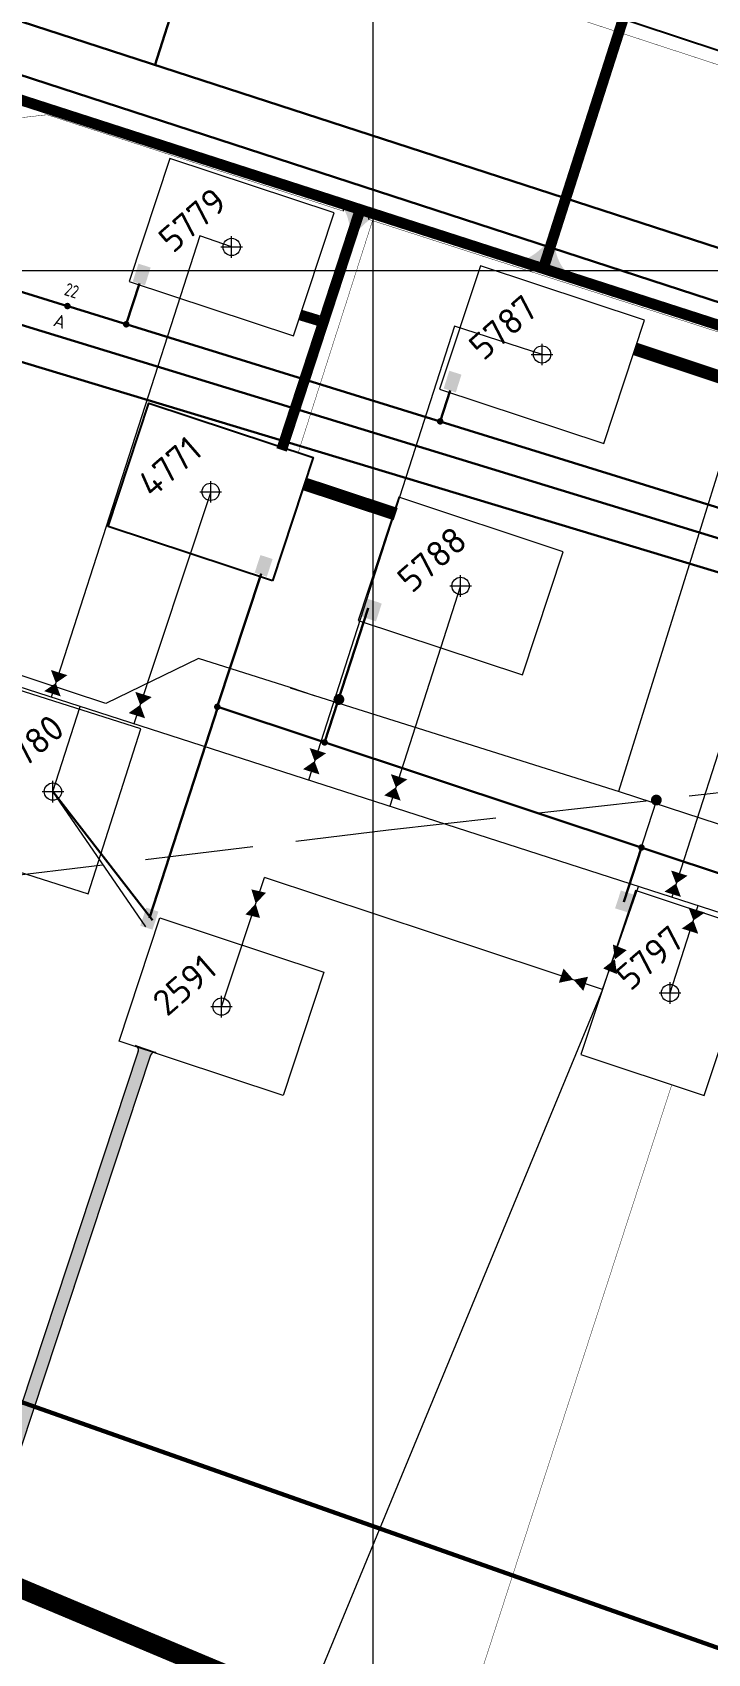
# Model space of a CAD drawing. Header units: millimetres. Extents: x 519 to 9564855, y -810 to 5021775.
# Drawn here: x 9529843 to 9530155, y 5001361 to 5002110 of the extents above; entities that cross this region are included whole.
import ezdxf

# ---------------------------------------------------------------- set-up
doc = ezdxf.new("R2010")
doc.units = ezdxf.units.MM
doc.header["$LTSCALE"] = 2
doc.header["$MEASUREMENT"] = 0
doc.header["$PDMODE"] = 2
doc.header["$PDSIZE"] = 5
for name, pattern in [('92051501$0$GROUND1', [60, 50, -10]), ('92051501$0$GROUND2', [35, 25, -10]), ('ACAD_ISO04W100', [30, 24, -3, 0, -3]), ('DASHED2', [9.525, 6.35, -3.175])]:
    doc.linetypes.add(name, pattern=pattern)
for name, color, linetype in [('160 скважин на 2012 г. подъездные дороги', 40, 'Continuous'), ('160 скважин на 2012 год', 7, 'Continuous'), ('164 скв. на 2011 год (измененные)', 121, 'Continuous'), ('Existing roads', 41, 'Continuous'), ('Future Roads', 44, 'Continuous'), ('GRID_PULKOVO', 7, 'Continuous'), ('OilColl&Flowlines', 3, 'Continuous'), ('ROAD_FIELD', 255, '92051501$0$GROUND2'), ('ROAD_GROUND', 9, 'Continuous'), ('Stage 9.Frame&Text', 7, 'Continuous')]:
    doc.layers.add(name, color=color, linetype=linetype)
for name, color, linetype, lineweight in [('160 скважин на 2012 год - Электрика', 192, 'Continuous', 30), ('160 скважин на2012 год.Выкидные линии', 5, 'Continuous', 30), ('severniy kollektor', 3, 'ACAD_ISO04W100', 30), ('WELLS(drilled after 2000y)', 6, 'Continuous', 40), ('Нефтепровод', 94, 'g5_122_n', 30), ('Электро', 1, 'Continuous', 30), ('Электроснаб', 1, 'Continuous', 18), ('Электроснабжене', 1, 'Continuous', 18)]:
    doc.layers.add(name, color=color, linetype=linetype, lineweight=lineweight)
doc.styles.add('92051501$0$STANDARD', font='simplex.shx')
doc.styles.add('Elect', font='isocpeur.ttf')
doc.styles.add('GeoApp', font='', dxfattribs={"height": 1})
doc.styles.get("Standard").update_dxf_attribs({"font": 'isocpeur.ttf', "width": 0.5})
doc.styles.get('GeoApp').set_extended_font_data('D431', italic=True)
doc.linetypes.add('CAB', pattern='A,0.7,-0.43403,["K",Standard,S=0.9,R=0,X=-0.4,Y=-0.3],-0.8', length=1.93403)
doc.linetypes.add('g5_122_n', pattern='A,1,-1,1.5,-0.3,["Н",GeoApp,S=1,R=0,X=0,Y=-0.5],-1.5,1.5,-1,4,-1,4,-1,3', length=20.8)
doc.linetypes.add('GAS_LINE', pattern='A,0.5,-0.2,["G",92051501$0$STANDARD,S=0.1,R=0,X=-0.1,Y=-0.05],-0.05', length=0.75)
doc.linetypes.add('WTR_LINE', pattern='A,0.5,-0.2,["W",92051501$0$STANDARD,S=0.1,R=0,X=-0.1,Y=-0.05],-0.05', length=0.75)

# ---------------------------------------------------------------- blocks, each defined once
blk = doc.blocks.new('92051501$0$VALVE')
at = {"layer": 'OilColl&Flowlines'}
for points in [[(-5.97, -3.45), (-5.97, 3.45), (0, 0)], [(5.97, -3.45), (0, 0), (5.97, 3.45)]]:
    blk.add_solid(points, dxfattribs=at)
blk = doc.blocks.new('92051501$0$WELLPAD')
at = {"flags": 128}
blk.add_lwpolyline([(40, -30), (-40, -30), (-40, 30), (40, 30)], close=True, dxfattribs=at)

msp = doc.modelspace()

# ---------------------------------------------------------------- hatches: boundary and pattern name
at = {"layer": '160 скважин на 2012 год - Электрика', "lineweight": 0, "ltscale": 7.5}
for points in [[(9530004.13314, 5001845.92788), (9529998.51076, 5001847.75393), (9529995.84863, 5001839.55729), (9530001.471, 5001837.73124)], [(9530120.44735, 5001711.40269), (9530114.82498, 5001713.22875), (9530112.16284, 5001705.03211), (9530117.78521, 5001703.20605)], [(9529900.7241, 5001703.36668), (9529895.10173, 5001705.19274), (9529892.43959, 5001696.9961), (9529898.06196, 5001695.17004)]]:
    msp.add_hatch(color=1, dxfattribs=at).paths.add_polyline_path(points)
at = {"layer": 'Existing roads', "lineweight": 0}
h = msp.add_hatch(color=256, dxfattribs=at)
edge = h.paths.add_edge_path()
edge.add_line((9529993.91798, 5002019.13997), (9529989.17195, 5002020.73181))
edge.add_arc((9529968.76908, 5002018.00389), 20.58442, 367.61544673, 401.50735806)
edge.add_line((9529984.18415, 5002031.64552), (9530002.34382, 5002025.63682))
edge.add_arc((9530013.98177, 5002001.83121), 26.4981, 476.05282574, 499.21610864)
h = msp.add_hatch(color=256, dxfattribs=at)
edge = h.paths.add_edge_path()
edge.add_line((9530079.62844, 5002011.91621), (9530084.37447, 5002010.32436))
edge.add_arc((9530104.77733, 5002013.05228), 20.58442, 187.61544673, 221.50735806)
edge.add_line((9530089.36226, 5001999.41065), (9530071.2026, 5002005.41936))
edge.add_arc((9530059.56464, 5002029.22497), 26.4981, 296.05282574, 319.21610865)
msp.add_hatch(color=256, dxfattribs=at).paths.add_polyline_path([(9529897.16266, 5001637.15905, -0.414213562), (9529899.68969, 5001638.42954), (9529890.19589, 5001641.57086, -0.414213562), (9529891.46639, 5001639.04384), (9529815.66403, 5001409.95194, -0.438958986), (9529804.92947, 5001405.10678), (9529824.48001, 5001395.98771, -0.369199811), (9529820.5482, 5001405.61279)])
at = {"layer": 'Электро', "ltscale": 0.5}
for points in [[(9529897.22877, 5002001.28275), (9529891.59665, 5002003.07851), (9529888.97867, 5001994.86766), (9529894.61079, 5001993.07189)], [(9530041.02341, 5001951.78725), (9530035.39129, 5001953.58302), (9530032.77331, 5001945.37216), (9530038.40543, 5001943.5764)]]:
    msp.add_hatch(color=256, dxfattribs=at).paths.add_polyline_path(points)
at = {"layer": 'Электро', "ltscale": 7.5}
for points in [[(9529953.63648, 5001866.54297), (9529948.01411, 5001868.36903), (9529945.35197, 5001860.17239), (9529950.97434, 5001858.34633)], [(9530003.20523, 5001846.30874), (9529997.58286, 5001848.1348), (9529994.92072, 5001839.93815), (9530000.54309, 5001838.1121)], [(9530120.39348, 5001711.48405), (9530114.7711, 5001713.31011), (9530112.10897, 5001705.11347), (9530117.73134, 5001703.28741)], [(9529900.82458, 5001703.53578), (9529895.20221, 5001705.36184), (9529892.54007, 5001697.1652), (9529898.16244, 5001695.33914)]]:
    msp.add_hatch(color=256, dxfattribs=at).paths.add_polyline_path(points)
at = {"layer": 'Электроснаб', "linetype": 'ByBlock', "lineweight": 0, "ltscale": 0.5}
for points in [[(9529897.22877, 5002001.28275), (9529891.59665, 5002003.07851), (9529888.97867, 5001994.86766), (9529894.61079, 5001993.07189)], [(9530041.02341, 5001951.78725), (9530035.39129, 5001953.58302), (9530032.77331, 5001945.37216), (9530038.40543, 5001943.5764)]]:
    msp.add_hatch(color=1, dxfattribs=at).paths.add_polyline_path(points)
at = {"layer": 'Электроснаб', "linetype": 'ByBlock', "lineweight": 0, "ltscale": 7.5}
for points in [[(9529953.63648, 5001866.54297), (9529948.01411, 5001868.36903), (9529945.35197, 5001860.17239), (9529950.97434, 5001858.34633)], [(9530003.20523, 5001846.30874), (9529997.58286, 5001848.1348), (9529994.92072, 5001839.93815), (9530000.54309, 5001838.1121)], [(9530120.39348, 5001711.48405), (9530114.7711, 5001713.31011), (9530112.10897, 5001705.11347), (9530117.73134, 5001703.28741)], [(9529900.82458, 5001703.53578), (9529895.20221, 5001705.36184), (9529892.54007, 5001697.1652), (9529898.16244, 5001695.33914)]]:
    msp.add_hatch(color=1, dxfattribs=at).paths.add_polyline_path(points)
at = {"layer": 'Электроснабжене', "linetype": 'ByBlock', "lineweight": 0, "ltscale": 0.5}
for points in [[(9529897.22877, 5002001.28275), (9529891.59665, 5002003.07851), (9529888.97867, 5001994.86766), (9529894.61079, 5001993.07189)], [(9530041.02341, 5001951.78725), (9530035.39129, 5001953.58302), (9530032.77331, 5001945.37216), (9530038.40543, 5001943.5764)]]:
    msp.add_hatch(color=1, dxfattribs=at).paths.add_polyline_path(points)
at = {"layer": 'Электроснабжене', "linetype": 'ByBlock', "lineweight": 0, "ltscale": 7.5}
for points in [[(9529953.63648, 5001866.54297), (9529948.01411, 5001868.36903), (9529945.35197, 5001860.17239), (9529950.97434, 5001858.34633)], [(9530003.20523, 5001846.30874), (9529997.58286, 5001848.1348), (9529994.92072, 5001839.93815), (9530000.54309, 5001838.1121)], [(9530120.39348, 5001711.48405), (9530114.7711, 5001713.31011), (9530112.10897, 5001705.11347), (9530117.73134, 5001703.28741)], [(9529900.82458, 5001703.53578), (9529895.20221, 5001705.36184), (9529892.54007, 5001697.1652), (9529898.16244, 5001695.33914)]]:
    msp.add_hatch(color=1, dxfattribs=at).paths.add_polyline_path(points)

# ---------------------------------------------------------------- linework, layer by layer
at = {"color": 4, "linetype": 'GAS_LINE', "lineweight": 0, "ltscale": 20}
for p, q in [((9529986.41456, 5002027.35855, 11.69047), (9529986.40654, 5002030.30732, -0.94652)), ((9529998.23171, 5002023.47742, 11.69047), (9529998.22879, 5002026.43336, 12.12598)), ((9529998.23171, 5002023.47742, 11.69047), (9529998.22879, 5002026.43336, 12.12598)), ((9529998.23171, 5002023.47742, 11.69047), (9529998.22879, 5002026.43336, 12.12598))]:
    msp.add_line(p, q, dxfattribs=at)
at = {"color": 5, "linetype": 'WTR_LINE', "lineweight": 0, "ltscale": 100, "const_width": 2}
msp.add_lwpolyline([(9527059.994, 5002488.058), (9527832.679, 5002214.15), (9528541.641, 5001967.805), (9529684.446, 5001530.752), (9530702.239, 5001171.723), (9531496.57, 5000875.96), (9531289.842, 5000268.677), (9531235.995, 5000198.308)], dxfattribs=at)
at = {"color": 4, "linetype": 'GAS_LINE', "lineweight": 0, "ltscale": 20, "const_width": 0.2, "elevation": -1.05303}
for points in [[(9529817.67045, 5002068.34838), (9529849.32245, 5002071.93938), (9529986.41686, 5002027.34897), (9529986.40654, 5002030.30732), (9529998.22879, 5002026.43336), (9529998.2234, 5002023.51207), (9530268.96945, 5001936.33938), (9530268.96654, 5001939.29532), (9530286.49038, 5001933.70813), (9530286.48845, 5001930.77238), (9530542.75945, 5001848.04138), (9530542.75654, 5001850.99732), (9530554.68454, 5001846.99232), (9530554.68745, 5001844.03638), (9530849.08045, 5001748.81138)], [(9529999.85863, 5002022.98479), (9529965.48706, 5001915.7274)]]:
    msp.add_lwpolyline(points, dxfattribs=at)
at = {"layer": '160 скважин на 2012 г. подъездные дороги', "color": 41, "linetype": 'ByBlock', "lineweight": 0, "ltscale": 80, "elevation": 0.00005}
msp.add_lwpolyline([(9529968.39998, 5001901.25672, 6, 6, 0), (9530010.57862, 5001887.30057, 0.2, 0.2, 0)], format="xyseb", dxfattribs=at)
at = {"layer": '160 скважин на 2012 год', "color": 8, "linetype": 'ByBlock', "lineweight": 0, "ltscale": 80, "const_width": 0.2, "elevation": 0.00005}
for points in [[(9529968.39998, 5001901.25672), (9530010.57862, 5001887.30057)], [(9530138.25341, 5001623.36289), (9530040.31795, 5001321.58039)]]:
    msp.add_lwpolyline(points, dxfattribs=at)
at = {"layer": '160 скважин на 2012 год', "color": 0, "linetype": 'ByBlock', "lineweight": 0, "elevation": 0.00005}
for points in [[(9529993.19218, 5001838.0859), (9530069.1727, 5001812.94532), (9530088.02814, 5001869.93072), (9530012.04761, 5001895.0713)], [(9529835.47032, 5001806.23053), (9529811.15908, 5001729.98059), (9529868.34653, 5001711.74716), (9529892.65777, 5001787.9971)], [(9530121.58547, 5001713.34134), (9530096.28543, 5001637.41376), (9530153.23111, 5001618.43873), (9530178.53115, 5001694.36631)]]:
    msp.add_lwpolyline(points, close=True, dxfattribs=at)
at = {"layer": '160 скважин на 2012 год', "color": 0, "linetype": 'ByBlock', "lineweight": 0}
for centre in [(9530040.6, 5001854.1), (9529852, 5001759), (9530137.5, 5001665.9)]:
    msp.add_circle(centre, 4, dxfattribs=at)
for p in [(9530040.6, 5001854.1), (9529852, 5001759), (9530137.5, 5001665.9)]:
    msp.add_point(p, dxfattribs=at)
at = {"layer": '160 скважин на 2012 год - Электрика', "color": 1, "lineweight": 0, "ltscale": 7.5}
for p, q in [((9529983.53371, 5001799.58256, 0), (9529996.59913, 5001839.92214, 0)), ((9529933.95573, 5001816.01071, 0), (9529897.11586, 5001702.93483, 0.00005)), ((9530131.25977, 5001755.06559, 0), (9530116.98579, 5001711.42225, 0.00005))]:
    msp.add_line(p, q, dxfattribs=at)
at = {"layer": '160 скважин на 2012 год - Электрика', "color": 1, "linetype": 'CAB', "lineweight": 0, "ltscale": 3}
msp.add_line((9529894.98662, 5001696.48241, 0), (9529852, 5001759), dxfattribs=at)
at = {"layer": '160 скважин на 2012 год - Электрика', "color": 1, "lineweight": 0, "ltscale": 7.5, "const_width": 2.5}
for points, elevation in [([(9529983.11156, 5001801.98616, 1), (9529985.4892, 5001801.21362, 1)], 0.00001), ([(9530129.97253, 5001755.48367, 1), (9530132.35017, 5001754.71113, 1)], 0)]:
    msp.add_lwpolyline(points, format="xyb", close=True, dxfattribs=dict(at, elevation=elevation))
at = {"layer": '160 скважин на2012 год.Выкидные линии', "color": 5, "linetype": '92051501$0$GROUND2', "lineweight": 0, "ltscale": 2, "const_width": 0.2, "elevation": -1.6754}
msp.add_lwpolyline([(9530454.90818, 5001258.96956), (9530522.03422, 5001449.26174), (9530517.25539, 5001459.56066), (9530450.18343, 5001483.70212), (9530444.24068, 5001496.00628), (9530594.91331, 5001952.66105), (9529959.4258, 5002160.56652)], dxfattribs=at)
at = {"layer": '160 скважин на2012 год.Выкидные линии', "color": 3, "linetype": 'ByBlock', "lineweight": 0, "ltscale": 80}
msp.add_lwpolyline([(9530137.5, 5001665.9), (9530150.51566, 5001706.3277)], dxfattribs=at)
at = {"layer": '164 скв. на 2011 год (измененные)', "color": 0, "linetype": 'ByBlock', "lineweight": 0, "elevation": 0.00005}
for points in [[(9529887.29218, 5001994.7859), (9529963.2727, 5001969.64532), (9529982.12814, 5002026.63072), (9529906.14761, 5002051.7713)], [(9530030.89218, 5001945.0859), (9530106.8727, 5001919.94532), (9530125.72814, 5001976.93072), (9530049.74761, 5002002.0713)]]:
    msp.add_lwpolyline(points, close=True, dxfattribs=at)
at = {"layer": '164 скв. на 2011 год (измененные)', "color": 0, "linetype": 'ByBlock', "lineweight": 0}
for centre in [(9529934.7, 5002010.8), (9530078.3, 5001961.1)]:
    msp.add_circle(centre, 4, dxfattribs=at)
for p in [(9529934.7, 5002010.8), (9530078.3, 5001961.1)]:
    msp.add_point(p, dxfattribs=at)
at = {"layer": 'Existing roads', "lineweight": 0}
for p, q in [((9529890.19589, 5001641.57086), (9529899.68969, 5001638.42954)), ((9529891.46639, 5001639.04384), (9529815.66403, 5001409.95194)), ((9529897.16266, 5001637.15905), (9529820.5482, 5001405.61279))]:
    msp.add_line(p, q, dxfattribs=at)
at = {"layer": 'Existing roads', "lineweight": 0, "const_width": 5}
msp.add_lwpolyline([(9528859.47942, 5002394.1399), (9530331.5411, 5001919.29882)], dxfattribs=at)
at = {"layer": 'Existing roads', "lineweight": 0, "const_width": 5, "elevation": 0.00005}
for points in [[(9530115.73899, 5002115.96674), (9530078.83028, 5002000.76477)], [(9529957.81302, 5001916.98352), (9529994.27995, 5002028.44689)]]:
    msp.add_lwpolyline(points, dxfattribs=at)
at = {"layer": 'Existing roads', "linetype": 'ByBlock', "lineweight": 0, "ltscale": 80, "const_width": 6, "elevation": 0.00005}
msp.add_lwpolyline([(9530121.33662, 5001963.65856), (9530187.39098, 5001941.80236)], dxfattribs=at)
at = {"layer": 'Existing roads', "lineweight": 0}
for centre, start, end in [((9529889.56763, 5001639.6721), 341.691556, 71.69155607), ((9529899.06142, 5001636.53078), 71.69155607, 161.691556)]:
    msp.add_arc(centre, 2, start, end, dxfattribs=at)
at = {"layer": 'Future Roads', "color": 254, "linetype": 'ByBlock', "lineweight": 0, "const_width": 5}
msp.add_lwpolyline([(9529974.76143, 5001976.84733), (9529966.2503, 5001979.42838)], dxfattribs=at)
at = {"layer": 'GRID_PULKOVO', "lineweight": 0}
for p, q in [((9530000, 5010000), (9530000, 4992000)), ((9519000, 5002000), (9533000, 5002000))]:
    msp.add_line(p, q, dxfattribs=at)
at = {"layer": 'OilColl&Flowlines', "linetype": 'ByBlock', "lineweight": 0, "ltscale": 200}
for p, q in [((9529919.91571, 5002015.89882), (9529851.24927, 5001802.61525)), ((9530037.79153, 5001974.14166), (9529970.23569, 5001764.30768)), ((9530078.3, 5001961.1), (9530037.79153, 5001974.14166)), ((9530205.18904, 5001918.10542), (9530138.25828, 5001710.21298)), ((9530040.6, 5001854.1), (9530007.79807, 5001752.21451))]:
    msp.add_line(p, q, dxfattribs=at)
at = {"layer": 'OilColl&Flowlines', "linetype": 'ByBlock', "lineweight": 0}
for p, q in [((9529925, 5001897.6), (9529889.49686, 5001790.30147)), ((9530864.44633, 5001476.41745), (9529814.21, 5001814.54)), ((9529930.06507, 5001659.57081, -0.00005), (9529949.83821, 5001719.32971)), ((9530106.31541, 5001667.55424), (9529949.83821, 5001719.32971))]:
    msp.add_line(p, q, dxfattribs=at)
at = {"layer": 'OilColl&Flowlines', "lineweight": 0}
msp.add_line((9530106.31541, 5001667.55424), (9530122.85093, 5001715.17336), dxfattribs=at)
at = {"layer": 'OilColl&Flowlines', "linetype": 'ByBlock', "lineweight": 0}
for points in [[(9529934.7, 5002010.8), (9529919.91571, 5002015.89882)], [(9529852, 5001759), (9529864.65261, 5001798.30005)]]:
    msp.add_lwpolyline(points, dxfattribs=at)
for points in [[(9529851.80322, 5001804.24601, 8, 0, 0), (9529853.368, 5001809.19619, 0, 8, 0), (9529854.89719, 5001814.03378, 8, 8, 0)], [(9529890.83562, 5001794.12645, 8, 0, 0), (9529892.4004, 5001799.07662, 0, 8, 0), (9529893.92959, 5001803.91422, 8, 8, 0)], [(9529971.50343, 5001768.15553, 8, 0, 0), (9529973.0682, 5001773.1057, 0, 8, 0), (9529974.59739, 5001777.9433, 8, 8, 0)], [(9530009.0658, 5001756.06236, 8, 0, 0), (9530010.63058, 5001761.01253, 0, 8, 0), (9530012.15977, 5001765.85013, 8, 8, 0)]]:
    msp.add_lwpolyline(points, format="xyseb", dxfattribs=at)
at = {"layer": 'OilColl&Flowlines', "lineweight": 0}
for points in [[(9530138.71278, 5001711.53487, 8, 0, 0), (9530140.27756, 5001716.48505, 0, 8, 0), (9530141.80675, 5001721.32264, 8, 8, 0)], [(9530146.73505, 5001694.49499, 8, 0, 0), (9530148.29983, 5001699.44516, 0, 8, 0), (9530149.82902, 5001704.28276, 8, 8, 0)]]:
    msp.add_lwpolyline(points, format="xyseb", dxfattribs=at)
at = {"layer": 'OilColl&Flowlines', "linetype": 'ByBlock', "lineweight": 0, "flags": 128}
msp.add_lwpolyline([(9530106.31541, 5001667.55424), (9529733.34821, 5000766.32994), (9529724.079, 5000769.39696)], dxfattribs=at)
at = {"layer": 'ROAD_FIELD', "color": 0, "linetype": '92051501$0$GROUND1', "lineweight": 0}
msp.add_lwpolyline([(9526935.437, 5004963.955), (9527193.41818, 5004344.27112), (9527450.38626, 5003684.4282), (9527989.53769, 5003152.50492), (9528107.38116, 5003027.9094), (9528607.94222, 5002539.88503), (9529298.35573, 5001837.34368), (9529522.87428, 5001612.96816), (9529662.137, 5001472.855), (9529971.037, 5001333.555), (9529994.03437, 5001320.86328)], dxfattribs=at)
at = {"layer": 'ROAD_FIELD', "lineweight": 0}
msp.add_lwpolyline([(9529205.11065, 5001643.66581), (9529255.237, 5001655.855), (9529436.737, 5001676.855), (9529609.037, 5001694.955), (9529825.38917, 5001719.11996), (9530007.237, 5001741.355), (9530291.01134, 5001773.34488), (9530345.27091, 5001789.73844), (9530585.11317, 5001876.43872), (9530808.337, 5001941.455), (9530860.30347, 5001956.28178), (9530881.86219, 5001981.62882), (9530900.88456, 5002024.71872), (9530932.58851, 5002067.80862), (9531014.037, 5002196.255), (9531046.837, 5002236.155), (9531103.737, 5002308.855), (9531140.20046, 5002354.6), (9531177.637, 5002377.855), (9531230.937, 5002393.955), (9531283.037, 5002416.255), (9531332.437, 5002438.755), (9531367.05559, 5002451.39784), (9531407.19933, 5002472.76627)], dxfattribs=at)
at = {"layer": 'ROAD_GROUND', "color": 8, "lineweight": 0, "const_width": 9}
msp.add_lwpolyline([(9530776.30839, 5001113.9611), (9530669.337, 5001168.955), (9530636.337, 5001179.155), (9530577.937, 5001200.755), (9530334.837, 5001286.255), (9529986.337, 5001328.055), (9529815.437, 5001399.755), (9529533.637, 5001542.755), (9529011.437, 5001703.155), (9528790.32184, 5001728.35147)], dxfattribs=at)
at = {"layer": 'severniy kollektor', "linetype": 'Continuous', "lineweight": 0}
for points, elevation in [([(9529919.36205, 5001820.54375), (9529876.486, 5001799.7519), (9529594.8074, 5001892.6807), (9529447.9213, 5001939.7612), (9529214.9543, 5002015.1278), (9529044.1618, 5002068.0952), (9527687.03665, 5002521.75383), (9527342.6533, 5001698.193), (9527189.4969, 5001390.269), (9527167.3095, 5001354.24132)], 0.7029), ([(9530113.82774, 5001759.13498), (9530148.053, 5001868.8597), (9530182.2872, 5001978.6131), (9530183.1243, 5001978.304), (9530216.8027, 5002087.851), (9530233.7461, 5002133.7961), (9530272.04915, 5002260.37708)], 1.3722), ([(9529973.0509, 5001803.3028), (9529961.7949, 5001807.1223), (9529919.36205, 5001820.54375)], 1.6688), ([(9529961.7949, 5001807.0223), (9530113.9188, 5001759.1063), (9530862.3468, 5001514.7274), (9530864.7145, 5001515.1176), (9530911.74209, 5001537.45333), (9530961.4921, 5001538.5706), (9530980.6805, 5001535.842), (9531070.5837, 5001530.9225), (9531098.78522, 5001523.33574)], 1.3722)]:
    msp.add_lwpolyline(points, dxfattribs=dict(at, elevation=elevation))
at = {"layer": 'Stage 9.Frame&Text', "color": 0, "linetype": 'ByBlock', "lineweight": 0}
msp.add_circle((9529925, 5001897.6), 4, dxfattribs=at)
at = {"layer": 'Stage 9.Frame&Text', "color": 0, "linetype": 'ByBlock', "lineweight": 0, "ltscale": 80}
msp.add_point((9529925, 5001897.6), dxfattribs=at)
at = {"layer": 'WELLS(drilled after 2000y)', "color": 0, "linetype": 'ByBlock', "lineweight": 0, "flags": 128}
msp.add_lwpolyline([(9529958.5512, 5001618.55333), (9529882.60086, 5001643.68392), (9529901.4488, 5001700.64667), (9529977.39914, 5001675.51608)], close=True, dxfattribs=at)
at = {"layer": 'WELLS(drilled after 2000y)', "color": 0, "linetype": 'ByBlock', "lineweight": 0}
msp.add_circle((9529930, 5001659.6), 4, dxfattribs=at)
at = {"layer": 'WELLS(drilled after 2000y)', "color": 0, "linetype": 'ByBlock', "lineweight": 0, "ltscale": 80}
msp.add_point((9529930, 5001659.6), dxfattribs=at)
at = {"layer": 'Нефтепровод', "lineweight": 30}
msp.add_lwpolyline([(9529171.80367, 5002305.286), (9528040.32194, 5002684.31988), (9529728.54781, 5002125.71652), (9529729.30051, 5002125.56612), (9530182.19111, 5001978.09992), (9530183.02821, 5001977.79082), (9531325.76966, 5001605.88094)], dxfattribs=at)
at = {"layer": 'Электро'}
for p, q in [((9529937.01865, 5002213.58943), (9529899.13188, 5002094.6282)), ((9530844.74114, 5001787.84076, -25.2975), (9529650.01323, 5002175.8796, -25.2975)), ((9529885.95224, 5001975.05825, -0.00003), (9529892.01638, 5001993.93929, 0.00002)), ((9530031.17577, 5001930.17795, 0.00001), (9530035.81102, 5001944.4438, 0.00001)), ((9529948.39401, 5001859.65212), (9529928.05363, 5001798.19896, 0)), ((9529997.88587, 5001843.84012), (9529977.70972, 5001781.74432)), ((9529896.64411, 5001700.71434), (9529928.29301, 5001798.11964)), ((9529927.34169, 5001798.43487, 0), (9530783.00926, 5001514.90086, 0))]:
    msp.add_line(p, q, dxfattribs=at)
at = {"layer": 'Электро', "ltscale": 25}
for p, q in [((9529851.99936, 5001758.99961), (9529898.15457, 5001699.55664, 0)), ((9530116.11148, 5001708.03888), (9530124.27953, 5001733.17755))]:
    msp.add_line(p, q, dxfattribs=at)
at = {"layer": 'Электро'}
for points, elevation in [([(9529605.3434, 5002062.06751), (9529858.73044, 5001983.48625)], -0.00003), ([(9529596.95307, 5002048.26732), (9530802.36636, 5001679.53418)], -0.00006), ([(9530797.99149, 5001667.82608), (9529599.6397, 5002029.34297)], -0.00006), ([(9529858.01399, 5001983.70807), (9530805.88931, 5001690.2414)], -0.00003)]:
    msp.add_lwpolyline(points, dxfattribs=dict(at, elevation=elevation))
at = {"layer": 'Электро', "const_width": 1.5, "elevation": -0.00003}
msp.add_lwpolyline([(9529858.01715, 5001983.71802, 1), (9529859.44373, 5001983.25449, 1)], format="xyb", close=True, dxfattribs=at)
at = {"layer": 'Электро', "ltscale": 25, "const_width": 1.5}
for points, elevation in [([(9529885.23895, 5001975.29002, 1), (9529886.66553, 5001974.82649, 1)], -0.00003), ([(9530030.46247, 5001930.40972, 1), (9530031.88906, 5001929.94619, 1)], 0.00001), ([(9529927.34033, 5001798.43072, 1), (9529928.76692, 5001797.9672, 1)], 0)]:
    msp.add_lwpolyline(points, format="xyb", close=True, dxfattribs=dict(at, elevation=elevation))
for points in [[(9529976.99661, 5001781.97662, 1), (9529978.42319, 5001781.5131, 1)], [(9530123.56641, 5001733.40985, 1), (9530124.993, 5001732.94633, 1)]]:
    msp.add_lwpolyline(points, format="xyb", close=True, dxfattribs=at)
at = {"layer": 'Электроснаб', "color": 1, "lineweight": 0}
for p, q in [((9529885.95224, 5001975.05825, -0.00003), (9529892.01638, 5001993.93929, 0.00002)), ((9530031.17577, 5001930.17795, 0.00001), (9530035.81102, 5001944.4438, 0.00001)), ((9529948.39401, 5001859.65212), (9529928.05363, 5001798.19896, 0)), ((9529997.88587, 5001843.84012), (9529977.70972, 5001781.74432)), ((9529896.64411, 5001700.71434), (9529928.29301, 5001798.11964)), ((9529927.34169, 5001798.43487, 0), (9530783.00926, 5001514.90086, 0))]:
    msp.add_line(p, q, dxfattribs=at)
at = {"layer": 'Электроснаб', "color": 1, "linetype": 'ByBlock', "lineweight": 0, "ltscale": 25}
for p, q in [((9529851.99936, 5001758.99961), (9529898.15457, 5001699.55664, 0)), ((9530116.11148, 5001708.03888), (9530124.27953, 5001733.17755))]:
    msp.add_line(p, q, dxfattribs=at)
at = {"layer": 'Электроснаб', "color": 1, "lineweight": 0}
for points, elevation in [([(9529596.95307, 5002048.26732), (9530802.36636, 5001679.53418)], -0.00006), ([(9530797.99149, 5001667.82608), (9529599.6397, 5002029.34297)], -0.00006), ([(9529858.01399, 5001983.70807), (9530805.88931, 5001690.2414)], -0.00003)]:
    msp.add_lwpolyline(points, dxfattribs=dict(at, elevation=elevation))
at = {"layer": 'Электроснаб', "color": 1, "linetype": 'DASHED2', "lineweight": 0, "const_width": 1.5, "elevation": -0.00003}
msp.add_lwpolyline([(9529858.01715, 5001983.71802, 1), (9529859.44373, 5001983.25449, 1)], format="xyb", close=True, dxfattribs=at)
at = {"layer": 'Электроснаб', "color": 1, "linetype": 'ByBlock', "lineweight": 0, "ltscale": 25, "const_width": 1.5}
for points, elevation in [([(9529885.23895, 5001975.29002, 1), (9529886.66553, 5001974.82649, 1)], -0.00003), ([(9530030.46247, 5001930.40972, 1), (9530031.88906, 5001929.94619, 1)], 0.00001), ([(9529927.34033, 5001798.43072, 1), (9529928.76692, 5001797.9672, 1)], 0)]:
    msp.add_lwpolyline(points, format="xyb", close=True, dxfattribs=dict(at, elevation=elevation))
for points in [[(9529976.99661, 5001781.97662, 1), (9529978.42319, 5001781.5131, 1)], [(9530123.56641, 5001733.40985, 1), (9530124.993, 5001732.94633, 1)]]:
    msp.add_lwpolyline(points, format="xyb", close=True, dxfattribs=at)
at = {"layer": 'Электроснабжене', "color": 1, "lineweight": 0}
for p, q in [((9529885.95224, 5001975.05825, -0.00003), (9529892.01638, 5001993.93929, 0.00002)), ((9530031.17577, 5001930.17795, 0.00001), (9530035.81102, 5001944.4438, 0.00001)), ((9529948.39401, 5001859.65212), (9529928.05363, 5001798.19896, 0)), ((9529997.88587, 5001843.84012), (9529977.70972, 5001781.74432)), ((9529896.64411, 5001700.71434), (9529928.29301, 5001798.11964)), ((9529927.34169, 5001798.43487, 0), (9530783.00926, 5001514.90086, 0))]:
    msp.add_line(p, q, dxfattribs=at)
at = {"layer": 'Электроснабжене', "color": 1, "linetype": 'ByBlock', "lineweight": 0, "ltscale": 25}
for p, q in [((9529851.99936, 5001758.99961), (9529898.15457, 5001699.55664, 0)), ((9530116.11148, 5001708.03888), (9530124.27953, 5001733.17755))]:
    msp.add_line(p, q, dxfattribs=at)
at = {"layer": 'Электроснабжене', "color": 1, "lineweight": 0}
for points, elevation in [([(9529596.95307, 5002048.26732), (9530802.36636, 5001679.53418)], -0.00006), ([(9530797.99149, 5001667.82608), (9529599.6397, 5002029.34297)], -0.00006), ([(9529858.01399, 5001983.70807), (9530805.88931, 5001690.2414)], -0.00003)]:
    msp.add_lwpolyline(points, dxfattribs=dict(at, elevation=elevation))
at = {"layer": 'Электроснабжене', "color": 1, "linetype": 'DASHED2', "lineweight": 0, "const_width": 1.5, "elevation": -0.00003}
msp.add_lwpolyline([(9529858.01715, 5001983.71802, 1), (9529859.44373, 5001983.25449, 1)], format="xyb", close=True, dxfattribs=at)
at = {"layer": 'Электроснабжене', "color": 1, "linetype": 'ByBlock', "lineweight": 0, "ltscale": 25, "const_width": 1.5}
for points, elevation in [([(9529885.23895, 5001975.29002, 1), (9529886.66553, 5001974.82649, 1)], -0.00003), ([(9530030.46247, 5001930.40972, 1), (9530031.88906, 5001929.94619, 1)], 0.00001), ([(9529927.34033, 5001798.43072, 1), (9529928.76692, 5001797.9672, 1)], 0)]:
    msp.add_lwpolyline(points, format="xyb", close=True, dxfattribs=dict(at, elevation=elevation))
for points in [[(9529976.99661, 5001781.97662, 1), (9529978.42319, 5001781.5131, 1)], [(9530123.56641, 5001733.40985, 1), (9530124.993, 5001732.94633, 1)]]:
    msp.add_lwpolyline(points, format="xyb", close=True, dxfattribs=at)

# ---------------------------------------------------------------- block references
at = {"layer": 'OilColl&Flowlines', "linetype": 'ByBlock', "lineweight": 0, "rotation": 256.7662240377559}
msp.add_blockref('92051501$0$VALVE', (9529945.82665, 5001707.20589, -0.00005), dxfattribs=at)
at = {"layer": 'OilColl&Flowlines', "lineweight": 0}
for p, rotation in [((9530112.00105, 5001681.47276), 247.7802680051839), ((9530092.81402, 5001672.0216), 341.6915559985446)]:
    msp.add_blockref('92051501$0$VALVE', p, dxfattribs=dict(at, rotation=rotation))
at = {"layer": 'Stage 9.Frame&Text', "color": 0, "linetype": 'ByBlock', "lineweight": 0, "xscale": 1.000397499139614, "yscale": 1.000397499139614, "zscale": 1.000397499139614, "rotation": 341.6915560444714}
for p in [(9530151.11015, 5002136.00831, 0.00005), (9529925.01015, 5001897.50831, 0.00005)]:
    msp.add_blockref('92051501$0$WELLPAD', p, dxfattribs=at)

# ---------------------------------------------------------------- texts
at = {"layer": '160 скважин на 2012 год', "color": 0, "linetype": 'ByBlock', "lineweight": 0, "style": 'Elect'}
for s, p in [('5788', (9530018.03187, 5001850.3007)), ('5780', (9529832.38415, 5001763.90915)), ('5797', (9530119.15398, 5001666.39721))]:
    msp.add_text(s, height=12, rotation=41, dxfattribs=at).set_placement(p)
at = {"layer": '164 скв. на 2011 год (измененные)', "color": 0, "linetype": 'ByBlock', "lineweight": 0, "style": 'Elect'}
for s, p in [('5779', (9529907.58441, 5002007.49485)), ('5787', (9530051.18441, 5001957.79485))]:
    msp.add_text(s, height=12, rotation=41, dxfattribs=at).set_placement(p)
at = {"layer": 'Stage 9.Frame&Text', "color": 0, "linetype": 'ByBlock', "lineweight": 0, "style": 'Elect'}
msp.add_text('4771', height=12, rotation=41, dxfattribs=at).set_placement((9529897.88441, 5001894.29485))
at = {"layer": 'WELLS(drilled after 2000y)', "color": 0, "linetype": 'ByBlock', "lineweight": 0, "style": 'Elect'}
msp.add_text('2591', height=12, rotation=41, dxfattribs=at).set_placement((9529904.80579, 5001654.61771))
at = {"layer": 'Электро', "width": 0.75}
msp.add_text('22', height=6, rotation=342.00000001, dxfattribs=at).set_placement((9529856.87066, 5001988.72245, -0.00003))
at = {"layer": 'Электро'}
msp.add_text('А', height=6, rotation=342.00000001, dxfattribs=at).set_placement((9529851.77401, 5001974.44592, -0.00003))
at = {"layer": 'Электроснаб', "color": 1, "lineweight": 0, "width": 0.75}
msp.add_text('22', height=6, rotation=342.00000001, dxfattribs=at).set_placement((9529856.87066, 5001988.72245, -0.00003))
at = {"layer": 'Электроснаб', "color": 1, "lineweight": 0}
msp.add_text('А', height=6, rotation=342.00000001, dxfattribs=at).set_placement((9529851.77401, 5001974.44592, -0.00003))
at = {"layer": 'Электроснабжене', "color": 1, "lineweight": 0, "width": 0.75}
msp.add_text('22', height=6, rotation=342.00000001, dxfattribs=at).set_placement((9529856.87066, 5001988.72245, -0.00003))
at = {"layer": 'Электроснабжене', "color": 1, "lineweight": 0}
msp.add_text('А', height=6, rotation=342.00000001, dxfattribs=at).set_placement((9529851.77401, 5001974.44592, -0.00003))

doc.saveas('drawing.dxf')
